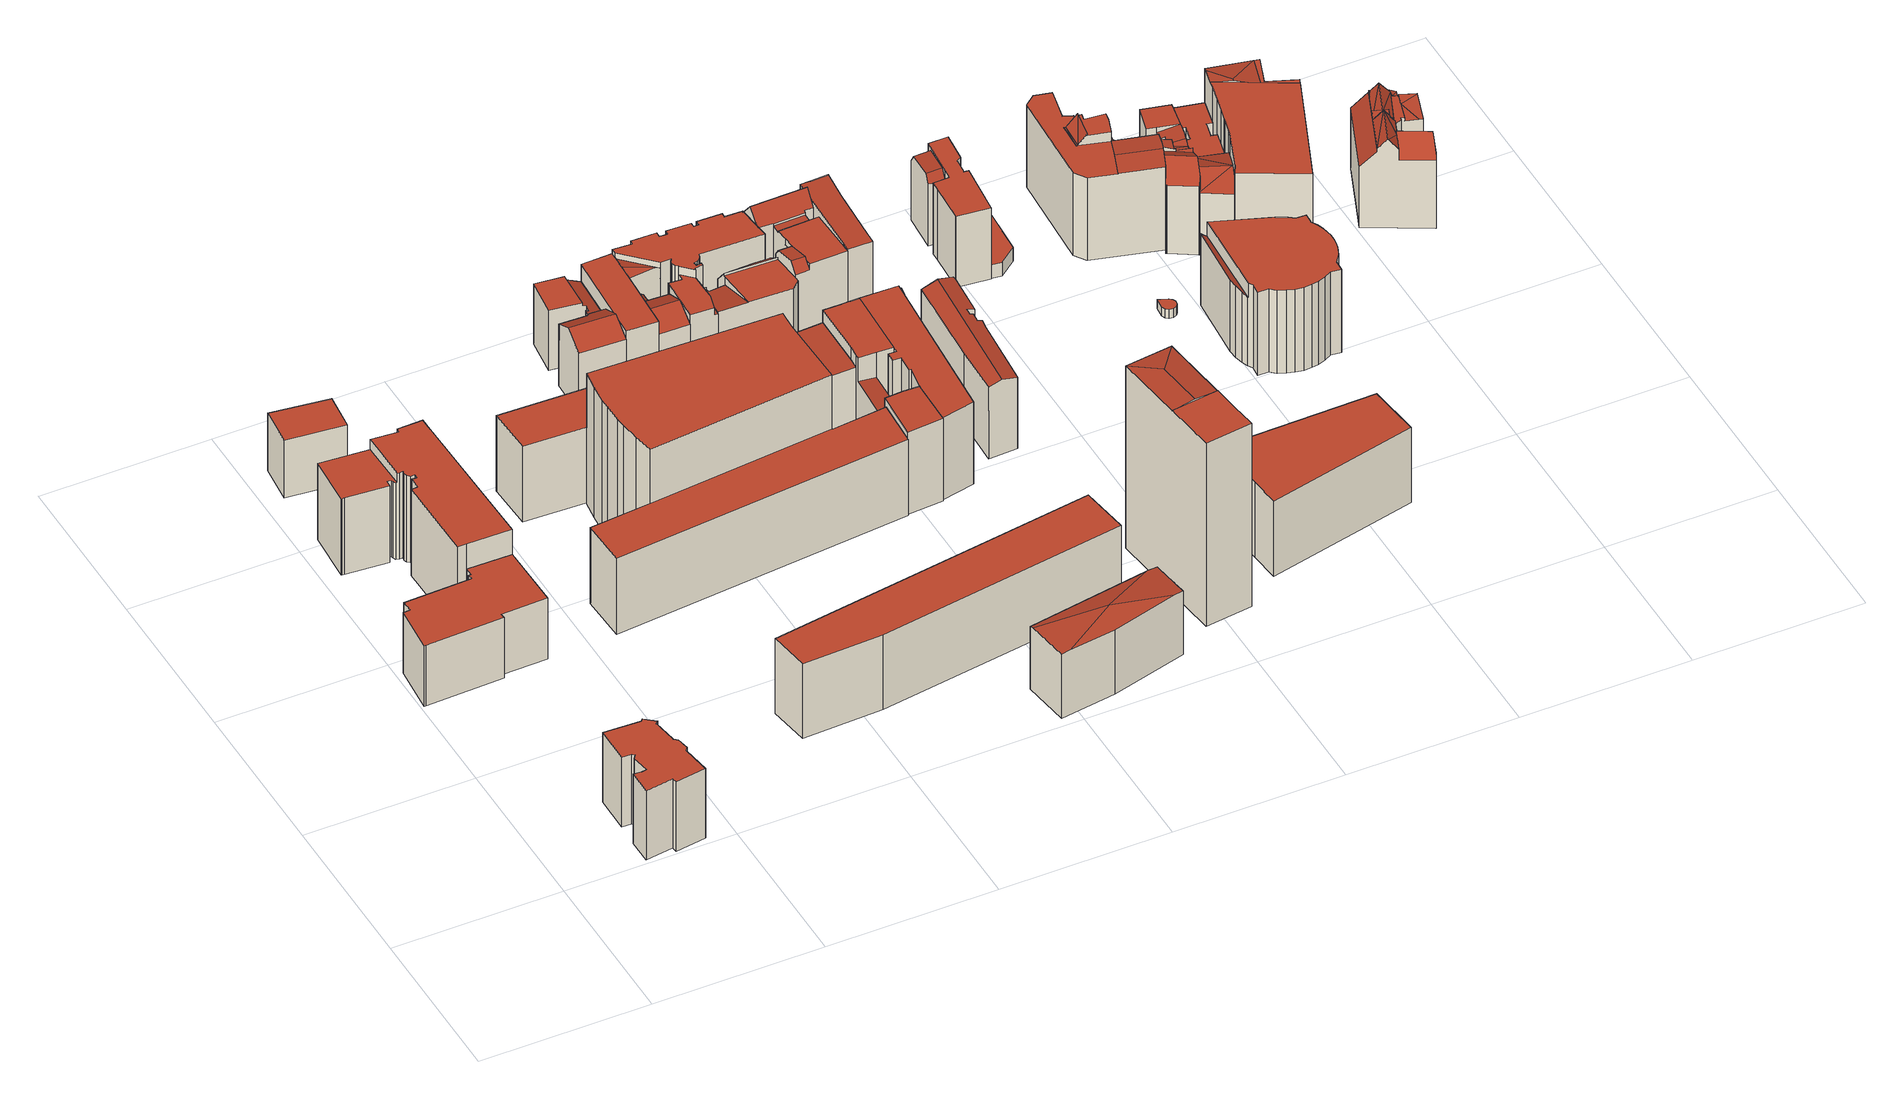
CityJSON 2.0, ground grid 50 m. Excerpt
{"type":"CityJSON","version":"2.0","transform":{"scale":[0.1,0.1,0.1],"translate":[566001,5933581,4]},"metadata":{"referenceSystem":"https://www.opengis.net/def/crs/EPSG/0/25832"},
"CityObjects":{
"building1":{"type":"Building","attributes":{"Gemeindeschluessel":"02000000","Geometrietyp2DReferenz":"3000","function":"31001_1120","roofType":"1000","measuredHeight":23.54,"storeysAboveGround":5},"geometry":[{"type":"MultiSurface","lod":"2","boundaries":[[[0,1,2,3]],[[4,5,6,7]],[[7,6,8,9]],[[9,8,10,11]],[[11,10,12,13]],[[13,12,14,15]],[[15,14,16,17]],[[18,19,20,21]],[[21,20,22,23]],[[24,25,26,27]],[[28,29,30,31]],[[31,30,32,33]],[[33,32,34,35]],[[35,34,36,37]],[[36,34,32,30,29,16,14,12,10,8,6,5,38,22,20,19,26,25,2,1]],[[0,3,24,27,18,21,23,39,4,7,9,11,13,15,17,28,31,33,35,37]],[[39,23,22,38]],[[18,27,26,19]],[[28,17,16,29]],[[4,39,38,5]],[[0,37,36,1]],[[24,3,2,25]]],"semantics":{"surfaces":[{"type":"WallSurface"},{"type":"RoofSurface"},{"type":"GroundSurface"}],"values":[0,0,0,0,0,0,0,0,0,0,0,0,0,0,1,2,0,0,0,0,0,0]}}]},
"building2":{"type":"Building","attributes":{"Gemeindeschluessel":"02000000","Geometrietyp2DReferenz":"3000","function":"31001_2460","roofType":"1000","measuredHeight":20.44,"storeysAboveGround":8},"geometry":[{"type":"MultiSurface","lod":"2","boundaries":[[[40,41,42,43]],[[43,42,44,45]],[[45,44,46,47]],[[47,46,48,49]],[[49,48,50,51]],[[52,53,54,55]],[[55,54,56,57]],[[58,59,60,61]],[[62,63,64,65]],[[56,54,53,64,63,50,48,46,44,42,41,60,59]],[[58,61,40,43,45,47,49,51,62,65,52,55,57]],[[52,65,64,53]],[[58,57,56,59]],[[62,51,50,63]],[[40,61,60,41]]],"semantics":{"surfaces":[{"type":"WallSurface"},{"type":"RoofSurface"},{"type":"GroundSurface"}],"values":[0,0,0,0,0,0,0,0,0,1,2,0,0,0,0]}}]},
"building3":{"type":"Building","attributes":{"Gemeindeschluessel":"02000000","Geometrietyp2DReferenz":"3000","function":"31001_2010","roofType":"1000","measuredHeight":29.19,"storeysAboveGround":8},"geometry":[{"type":"MultiSurface","lod":"2","boundaries":[[[66,67,68,69,70,71,72,73,74,75,76,77]],[[78,75,74,79]],[[79,74,73,80]],[[81,70,69,82]],[[82,69,68,83]],[[83,68,67,84]],[[84,67,66,85]],[[86,77,76,87]],[[87,76,75,78]],[[88,89,90,91]],[[91,90,92,93]],[[93,92,94,95]],[[96,97,98,99]],[[99,98,100,101]],[[71,102,103,72]],[[104,105,106,107]],[[107,106,108,109]],[[109,108,110,111]],[[111,110,112,113]],[[114,115,116,117]],[[117,116,118,119]],[[119,118,105,104]],[[120,121,122,123]],[[123,122,124,125]],[[120,123,125,96,99,101,81,82,83,84,85,86,87,78,79,80,88,91,93,95,114,117,119,104,107,109,111,113]],[[124,122,121,112,110,108,106,105,118,116,115,94,92,90,89,103,102,100,98,97]],[[88,80,73,72,103,89]],[[94,115,114,95]],[[112,121,120,113]],[[124,97,96,125]],[[86,85,66,77]],[[81,101,100,102,71,70]]],"semantics":{"surfaces":[{"type":"RoofSurface"},{"type":"WallSurface"},{"type":"GroundSurface"}],"values":[0,1,1,1,1,1,1,1,1,1,1,1,1,1,1,1,1,1,1,1,1,1,1,1,2,0,1,1,1,1,1,1]}}]},
"building4":{"type":"Building","attributes":{"Gemeindeschluessel":"02000000","Geometrietyp2DReferenz":"3000","function":"31001_2010","roofType":"1000","measuredHeight":19.52,"storeysAboveGround":6},"geometry":[{"type":"MultiSurface","lod":"2","boundaries":[[[126,127,128,129]],[[129,128,130,131]],[[127,126,132,133]],[[133,132,131,130]],[[131,132,126,129]],[[133,130,128,127]]],"semantics":{"surfaces":[{"type":"WallSurface"},{"type":"GroundSurface"},{"type":"RoofSurface"}],"values":[0,0,0,0,1,2]}}]},
"building5":{"type":"Building","attributes":{"Gemeindeschluessel":"02000000","Geometrietyp2DReferenz":"3000","function":"31001_2010","roofType":"1000","measuredHeight":44.05,"storeysAboveGround":12},"geometry":[{"type":"MultiSurface","lod":"2","boundaries":[[[134,135,136,137,138,139,140,141,142,143,144]],[[145,146,147,148]],[[148,147,149,150]],[[151,144,143,152]],[[152,143,142,153]],[[154,141,140,155]],[[156,138,137,157]],[[158,136,135,159]],[[159,135,134,160]],[[160,134,144,151]],[[161,162,163,164]],[[164,163,165,166]],[[167,165,163,162,168,156,157,169]],[[170,171,172,158,159,160,151,152,153,173,145,148,150,174,175,176,161,164,166]],[[177,174,150,149]],[[170,166,165,167]],[[178,154,155,177,149,147,146]],[[178,146,145,173]],[[172,171,169,157]],[[161,176,168,162]],[[158,172,157,137,136]],[[176,175,139,138,156,168]],[[173,153,142,141,154,178]],[[175,174,177,155,140,139]],[[171,170,167,169]]],"semantics":{"surfaces":[{"type":"RoofSurface"},{"type":"WallSurface"},{"type":"GroundSurface"}],"values":[0,1,1,1,1,1,1,1,1,1,1,1,0,2,1,1,0,1,1,1,1,1,1,1,1]}}]},
"building6":{"type":"Building","attributes":{"Gemeindeschluessel":"02000000","Geometrietyp2DReferenz":"3000","function":"31001_2070","roofType":"1000","measuredHeight":25.38,"storeysAboveGround":8},"geometry":[{"type":"MultiSurface","lod":"2","boundaries":[[[179,180,181,182]],[[182,181,183,184]],[[184,183,185,186]],[[180,179,187,188]],[[188,187,186,185]],[[186,187,179,182,184]],[[188,185,183,181,180]]],"semantics":{"surfaces":[{"type":"WallSurface"},{"type":"GroundSurface"},{"type":"RoofSurface"}],"values":[0,0,0,0,0,1,2]}}]},
"building7":{"type":"Building","attributes":{"Gemeindeschluessel":"02000000","Geometrietyp2DReferenz":"3000","function":"31001_1120","roofType":"3100","measuredHeight":23.78,"storeysAboveGround":4},"geometry":[{"type":"MultiSurface","lod":"2","boundaries":[[[189,190,191,192]],[[193,194,195,196]],[[196,195,197,198]],[[199,192,191,200]],[[201,190,189,202]],[[203,204,205,206]],[[207,208,209,210]],[[210,209,211,212]],[[213,214,193,196,198,207,210,212,199,200,215]],[[208,207,198,197,216,203,206,205]],[[217,218,219,220,213,215,221]],[[199,212,211,202,189,192]],[[215,200,191,190,201,221]],[[218,217,204,203,216]],[[222,214,213,220]],[[193,214,222,223,194]],[[217,221,201,202,211,209,208,205,204]],[[219,218,216,197,195,194,223]],[[219,223,222,220]]],"semantics":{"surfaces":[{"type":"RoofSurface"},{"type":"WallSurface"},{"type":"GroundSurface"}],"values":[0,1,1,1,1,1,1,1,2,1,1,1,1,1,1,1,0,0,0]}}]},
"building8":{"type":"Building","attributes":{"Gemeindeschluessel":"02000000","Geometrietyp2DReferenz":"3000","function":"31001_2010","roofType":"1000","measuredHeight":23.33,"storeysAboveGround":5},"geometry":[{"type":"MultiSurface","lod":"2","boundaries":[[[224,225,226,227]],[[226,225,228,229,230]],[[224,227,231,232,233]],[[231,227,226,230]],[[224,233,228,225]],[[233,232,229,228]],[[232,231,230,229]]],"semantics":{"surfaces":[{"type":"WallSurface"},{"type":"RoofSurface"},{"type":"GroundSurface"}],"values":[0,1,2,0,0,0,0]}}]},
"building9":{"type":"Building","attributes":{"Gemeindeschluessel":"02000000","Geometrietyp2DReferenz":"3000","function":"31001_1010","roofType":"3500","measuredHeight":23.56,"storeysAboveGround":8},"geometry":[{"type":"MultiSurface","lod":"2","boundaries":[[[234,235,236,237]],[[238,239,236,235]],[[239,240,241,242,243,244,245,246,247,236]],[[248,246,245,249]],[[249,245,244,250]],[[250,244,243,251]],[[251,243,242,252]],[[252,242,241,253]],[[253,241,240,254]],[[255,256,257,248,249,250,251,252,253,254]],[[247,246,248,257,258]],[[258,257,256,234,237]],[[255,254,240,239,238]],[[256,255,238,235,234]],[[258,237,236,247]]],"semantics":{"surfaces":[{"type":"RoofSurface"},{"type":"WallSurface"},{"type":"GroundSurface"}],"values":[0,0,0,1,1,1,1,1,1,2,1,1,1,1,0]}}]},
"building10":{"type":"Building","attributes":{"Gemeindeschluessel":"02000000","Geometrietyp2DReferenz":"3000","function":"31001_1120","roofType":"3100","measuredHeight":22.22,"storeysAboveGround":5},"geometry":[{"type":"MultiSurface","lod":"2","boundaries":[[[259,260,261,262]],[[262,263,259]],[[264,261,260,265]],[[266,267,264,265,268,269]],[[264,267,270,271,262,261]],[[266,269,272,273,274]],[[272,269,268,263]],[[268,265,260,259,263]],[[270,267,266,274]],[[273,272,263,262,271]],[[273,271,270,274]]],"semantics":{"surfaces":[{"type":"RoofSurface"},{"type":"WallSurface"},{"type":"GroundSurface"}],"values":[0,1,1,2,1,1,1,1,1,0,0]}}]},
"building11":{"type":"Building","attributes":{"Gemeindeschluessel":"02000000","Geometrietyp2DReferenz":"3000","function":"31001_2010","roofType":"3200","measuredHeight":19.07,"storeysAboveGround":4},"geometry":[{"type":"MultiSurface","lod":"2","boundaries":[[[275,276,277,278]],[[276,279,280,277]],[[281,279,276,275]],[[174,277,280,282]],[[283,175,174,282]],[[283,282,280,279,281]],[[175,283,281,275,278]],[[174,175,278,277]]],"semantics":{"surfaces":[{"type":"RoofSurface"},{"type":"WallSurface"},{"type":"GroundSurface"}],"values":[0,0,0,1,2,1,1,1]}}]},
"building12":{"type":"Building","attributes":{"Gemeindeschluessel":"02000000","Geometrietyp2DReferenz":"3000","function":"31001_2010","roofType":"1000","measuredHeight":23.68,"storeysAboveGround":6},"geometry":[{"type":"MultiSurface","lod":"2","boundaries":[[[282,284,285,286]],[[286,285,287,288]],[[288,287,289,290]],[[290,289,291,283]],[[284,282,283,291]],[[283,282,286,288,290]],[[284,291,289,287,285]]],"semantics":{"surfaces":[{"type":"WallSurface"},{"type":"GroundSurface"},{"type":"RoofSurface"}],"values":[0,0,0,0,0,1,2]}}]},
"building13":{"type":"Building","attributes":{"Gemeindeschluessel":"02000000","Geometrietyp2DReferenz":"3000","function":"31001_1120","roofType":"1000","measuredHeight":25.64,"storeysAboveGround":5},"geometry":[{"type":"MultiSurface","lod":"2","boundaries":[[[292,293,294]],[[292,295,296,297,293]],[[296,298,297]],[[299,300,301]],[[300,296,295,301]],[[302,303,304,305]],[[305,304,306,307]],[[308,309,310,311]],[[311,310,312,313]],[[313,312,314,315]],[[316,317,318,319]],[[319,318,320,321]],[[321,320,322,323]],[[324,325,326,327]],[[328,329,330,331]],[[332,333,334,335]],[[336,337,338,339]],[[340,341,342,343]],[[343,342,344,345]],[[345,344,346,347]],[[347,346,348,349]],[[349,348,350,351]],[[351,350,352,353]],[[353,352,354,355]],[[355,354,356,357]],[[358,359,360,361]],[[362,363,364,365]],[[365,364,366,367]],[[367,366,368,369]],[[369,368,370,371]],[[372,301,295,292,294,373]],[[373,294,293,297,298,374,303,302]],[[375,326,325,330,329,376,334,333,377,370,368,366,364,363,338,337,378,356,354,352,350,348,346,344,342,341,322,320,318,317,306,304,303,374]],[[379,336,339,362,365,367,369,371,380,381,358,361,308,311,313,315,382,328,331,324,327,372,373,302,305,307,316,319,321,323,340,343,345,347,349,351,353,355,357]],[[383,384,309,308,361,360]],[[340,323,322,341]],[[358,381,385,386,387,359]],[[379,357,356,378]],[[362,339,338,363]],[[336,379,378,337]],[[380,371,370,377]],[[328,382,376,329]],[[372,327,326,375,299,301]],[[324,331,330,325]],[[387,386,384,383]],[[381,380,377,333,332,385]],[[382,315,314,335,334,376]],[[375,374,298,296,300,299]],[[316,307,306,317]],[[387,383,360,359]],[[384,386,385,332,335,314,312,310,309]]],"semantics":{"surfaces":[{"type":"RoofSurface"},{"type":"WallSurface"},{"type":"GroundSurface"}],"values":[0,0,0,0,1,1,1,1,1,1,1,1,1,1,1,1,1,1,1,1,1,1,1,1,1,1,1,1,1,1,1,1,0,2,1,1,1,1,1,1,1,1,1,1,1,1,1,1,1,0,0]}}]},
"building14":{"type":"Building","attributes":{"Gemeindeschluessel":"02000000","Geometrietyp2DReferenz":"3000","function":"31001_2010","roofType":"1000","measuredHeight":27.89,"storeysAboveGround":8},"geometry":[{"type":"MultiSurface","lod":"2","boundaries":[[[388,389,390,391,392]],[[392,393,394,388]],[[395,396,397,398]],[[398,397,399,400]],[[400,399,401,402]],[[389,403,404,390]],[[405,406,407,408]],[[408,407,409,410]],[[410,409,411,412]],[[413,414,415,416]],[[417,418,403,419]],[[417,419,420,405,408,410,412,421,422,395,398,400,402,413,416]],[[415,414,401,399,397,396,404,403,418]],[[393,392,391,422,421,423]],[[420,419,403,389,388,394]],[[415,418,417,416]],[[401,414,413,402]],[[395,422,391,390,404,396]],[[423,421,412,411]],[[406,405,420,394]],[[406,394,393,423,411,409,407]]],"semantics":{"surfaces":[{"type":"RoofSurface"},{"type":"WallSurface"},{"type":"GroundSurface"}],"values":[0,1,1,1,1,1,1,1,1,1,1,2,0,1,1,1,1,1,1,1,0]}}]},
"building15":{"type":"Building","attributes":{"Gemeindeschluessel":"02000000","Geometrietyp2DReferenz":"3000","function":"31001_2010","roofType":"1000","measuredHeight":22.09,"storeysAboveGround":5},"geometry":[{"type":"MultiSurface","lod":"2","boundaries":[[[424,425,426,427,428]],[[425,429,426]],[[430,431,432,433,434]],[[435,436,437,438,439,440,441]],[[442,443,444,445]],[[446,424,428,447]],[[448,449,450,451]],[[452,431,430,453]],[[440,434,433,441]],[[454,439,438,455]],[[455,438,437,456]],[[457,436,435,458]],[[459,442,445,460,461,462,463,464,448,451,452,453,454,455,456]],[[465,457,458,466,446,447,444,443]],[[462,461,429,425,424,446,466]],[[457,465,459,456,437,436]],[[454,453,430,434,440,439]],[[464,463,458,435,441,433,467]],[[452,451,450,432,431]],[[449,448,464,467]],[[461,460,427,426,429]],[[465,443,442,459]],[[466,458,463,462]],[[460,445,444,447,428,427]],[[449,467,433,432,450]]],"semantics":{"surfaces":[{"type":"RoofSurface"},{"type":"WallSurface"},{"type":"GroundSurface"}],"values":[0,0,0,0,1,1,1,1,1,1,1,1,2,0,1,1,1,1,1,1,1,1,1,1,0]}}]},
"building16":{"type":"Building","attributes":{"Gemeindeschluessel":"02000000","Geometrietyp2DReferenz":"3000","function":"31001_2010","roofType":"1000","measuredHeight":27.78,"storeysAboveGround":8},"geometry":[{"type":"MultiSurface","lod":"2","boundaries":[[[468,469,470,471]],[[471,470,472,473]],[[474,475,418,417]],[[476,477,478,479]],[[480,481,482,483]],[[472,470,469,407,409,478,477,415,418,475,482,481]],[[410,408,468,471,473,480,483,474,417,416,476,479]],[[410,479,478,409]],[[476,416,415,477]],[[416,417,418,415]],[[474,483,482,475]],[[480,473,472,481]],[[468,408,407,469]],[[408,410,409,407]]],"semantics":{"surfaces":[{"type":"WallSurface"},{"type":"RoofSurface"},{"type":"GroundSurface"}],"values":[0,0,0,0,0,1,2,0,0,0,0,0,0,0]}}]},
"building17":{"type":"Building","attributes":{"Gemeindeschluessel":"02000000","Geometrietyp2DReferenz":"3000","function":"31001_2010","roofType":"3100","measuredHeight":62.44,"storeysAboveGround":16},"geometry":[{"type":"MultiSurface","lod":"2","boundaries":[[[484,485,486]],[[487,488,489,490,491,492,493,494]],[[495,496,497,498,499,500]],[[501,486,485,502]],[[503,494,493]],[[492,491,504]],[[505,490,489,506]],[[506,489,488,507]],[[500,508,509,495]],[[510,499,498,511]],[[511,498,497,512]],[[512,497,496,513]],[[514,487,494,503,486,501]],[[515,505,506,507,514,501,502,516,510,511,512,513]],[[505,515,509,504,491,490]],[[515,513,496,495,509]],[[510,516,517,508,500,499]],[[517,516,502,485]],[[514,507,488,487]],[[493,492,518]],[[518,492,504,509,508,517,485,484]],[[518,484,486,503,493]]],"semantics":{"surfaces":[{"type":"RoofSurface"},{"type":"WallSurface"},{"type":"GroundSurface"}],"values":[0,0,0,1,1,1,1,1,1,1,1,1,1,2,1,1,1,1,1,1,0,0]}}]},
"building18":{"type":"Building","attributes":{"Gemeindeschluessel":"02000000","Geometrietyp2DReferenz":"3000","function":"31001_3010","roofType":"3100","measuredHeight":29.22,"storeysAboveGround":5},"geometry":[{"type":"MultiSurface","lod":"2","boundaries":[[[519,520,521,522,523,524]],[[525,526,527,520,519]],[[528,529,530,526,525]],[[531,532,533,534]],[[522,521,535]],[[536,524,523,537]],[[533,538,539,534]],[[531,540,541,532]],[[529,542,530]],[[543,544,545,546]],[[520,527,530,542,545,544,547,548,541,540,549]],[[537,523,522,535,549,540,531,534,539,550,551]],[[552,536,537,551,553,554,555,556,557,558,559,543,546]],[[560,561,562,563]],[[550,539,538,564,565,560,563,566]],[[562,561,555,554]],[[536,552,528,525,519,524]],[[552,546,545,542,529,528]],[[558,557,564,538,533,532,541,548]],[[543,559,547,544]],[[556,555,561,560,565]],[[520,549,535,521]],[[559,558,548,547]],[[565,564,557,556]],[[530,527,526]],[[550,566,553,551]],[[554,553,566,563,562]]],"semantics":{"surfaces":[{"type":"RoofSurface"},{"type":"WallSurface"},{"type":"GroundSurface"}],"values":[0,0,0,0,0,1,1,1,1,1,0,1,2,0,0,1,1,1,1,1,1,1,1,1,1,1,1]}}]},
"building19":{"type":"Building","attributes":{"Gemeindeschluessel":"02000000","Geometrietyp2DReferenz":"3000","function":"31001_2010","roofType":"3100","measuredHeight":25.2,"storeysAboveGround":6},"geometry":[{"type":"MultiSurface","lod":"2","boundaries":[[[567,568,569,570,571,572,573,574,575,576,577,578,579]],[[580,581,582,583]],[[584,576,575,585]],[[585,575,574,586]],[[586,574,573,587]],[[587,573,572,588]],[[588,572,571,589]],[[589,571,570,590]],[[590,570,569,591]],[[591,569,568,592]],[[592,568,567,593]],[[594,580,583,595,584,585,586,587,588,589,590,591,592,593]],[[577,576,584,595,596]],[[594,593,567,579]],[[580,594,579,578,581]],[[596,595,583,582]],[[596,582,581,578,577]]],"semantics":{"surfaces":[{"type":"RoofSurface"},{"type":"WallSurface"},{"type":"GroundSurface"}],"values":[0,1,1,1,1,1,1,1,1,1,1,2,1,1,1,1,0]}}]},
"building20":{"type":"Building","attributes":{"Gemeindeschluessel":"02000000","Geometrietyp2DReferenz":"3000","function":"31001_2010","roofType":"1000","measuredHeight":26.76,"storeysAboveGround":7},"geometry":[{"type":"MultiSurface","lod":"2","boundaries":[[[597,598,599,600]],[[600,599,601,602]],[[602,601,603,604]],[[605,606,607,608]],[[608,607,609,610]],[[611,603,601,599,598,609,607,606]],[[612,605,608,610,597,600,602,604]],[[605,612,611,606]],[[612,604,603,611]],[[597,610,609,598]]],"semantics":{"surfaces":[{"type":"WallSurface"},{"type":"RoofSurface"},{"type":"GroundSurface"}],"values":[0,0,0,0,0,1,2,0,0,0]}}]},
"building21":{"type":"Building","attributes":{"Gemeindeschluessel":"02000000","Geometrietyp2DReferenz":"3000","function":"31001_2080","roofType":"2100","measuredHeight":2.89,"storeysAboveGround":1},"geometry":[{"type":"MultiSurface","lod":"2","boundaries":[[[613,614,615,616]],[[616,615,617,618]],[[618,617,619,620]],[[614,613,620,619]],[[620,613,616,618]],[[614,619,617,615]]],"semantics":{"surfaces":[{"type":"WallSurface"},{"type":"GroundSurface"},{"type":"RoofSurface"}],"values":[0,0,0,0,1,2]}}]},
"building22":{"type":"Building","attributes":{"Gemeindeschluessel":"02000000","Geometrietyp2DReferenz":"3000","function":"31001_2070","roofType":"1000","measuredHeight":25.41,"storeysAboveGround":8},"geometry":[{"type":"MultiSurface","lod":"2","boundaries":[[[621,622,623,624]],[[624,623,625,626]],[[627,628,629,630]],[[630,629,622,621]],[[631,632,628,627]],[[626,625,632,631]],[[626,631,627,630,621,624]],[[632,625,623,622,629,628]]],"semantics":{"surfaces":[{"type":"WallSurface"},{"type":"GroundSurface"},{"type":"RoofSurface"}],"values":[0,0,0,0,0,0,1,2]}}]},
"building23":{"type":"Building","attributes":{"Gemeindeschluessel":"02000000","Geometrietyp2DReferenz":"3000","function":"31001_2010","roofType":"1000","measuredHeight":24.08,"storeysAboveGround":6},"geometry":[{"type":"MultiSurface","lod":"2","boundaries":[[[633,634,635,636,637]],[[635,638,639,636]],[[638,640,641,639]],[[642,643,644,645]],[[645,644,646,647]],[[647,646,648,649]],[[650,633,637,651]],[[652,653,654,655]],[[656,657,658,659]],[[660,661,662,663]],[[663,662,664,665]],[[656,659,652,655,642,645,647,649,666,650,651,667,660,663,665]],[[668,634,633,650,666,669]],[[654,653,658,657,664,662,661,670,668,669,648,646,644,643]],[[667,651,637,636,639,641]],[[668,670,640,638,635,634]],[[664,657,656,665]],[[658,653,652,659]],[[660,667,641,640,670,661]],[[654,643,642,655]],[[648,669,666,649]]],"semantics":{"surfaces":[{"type":"RoofSurface"},{"type":"WallSurface"},{"type":"GroundSurface"}],"values":[0,0,0,1,1,1,1,1,1,1,1,2,1,0,1,1,1,1,1,1,1]}}]},
"building24":{"type":"Building","attributes":{"Gemeindeschluessel":"02000000","Geometrietyp2DReferenz":"3000","function":"31001_2080","roofType":"1000","measuredHeight":4.77,"storeysAboveGround":1},"geometry":[{"type":"MultiSurface","lod":"2","boundaries":[[[671,672,673,674]],[[675,676,677,678]],[[678,677,679,680]],[[680,679,681,682]],[[682,681,683,684]],[[685,686,672,671]],[[687,688,689,690]],[[690,689,691,692]],[[676,675,674,673]],[[692,691,686,685]],[[684,683,688,687]],[[684,687,690,692,685,671,674,675,678,680,682]],[[688,683,681,679,677,676,673,672,686,691,689]]],"semantics":{"surfaces":[{"type":"WallSurface"},{"type":"GroundSurface"},{"type":"RoofSurface"}],"values":[0,0,0,0,0,0,0,0,0,0,0,1,2]}}]},
"building25":{"type":"Building","attributes":{"Gemeindeschluessel":"02000000","Geometrietyp2DReferenz":"3000","function":"31001_2460","roofType":"1000","measuredHeight":3,"storeysAboveGround":1},"geometry":[{"type":"MultiSurface","lod":"2","boundaries":[[[693,694,695,696,697,698,699,700,701,702]],[[703,704,705,706,707,708,709,710,711,712]],[[712,711,694,693]],[[711,710,695,694]],[[710,709,696,695]],[[709,708,697,696]],[[708,707,698,697]],[[707,706,699,698]],[[706,705,700,699]],[[705,704,701,700]],[[704,703,702,701]],[[703,712,693,702]]],"semantics":{"surfaces":[{"type":"GroundSurface"},{"type":"RoofSurface"},{"type":"WallSurface"}],"values":[0,1,2,2,2,2,2,2,2,2,2,2]}}]},
"building26":{"type":"Building","attributes":{"Gemeindeschluessel":"02000000","Geometrietyp2DReferenz":"3000","function":"31001_2010","roofType":"1000","measuredHeight":31.52,"storeysAboveGround":8},"geometry":[{"type":"MultiSurface","lod":"2","boundaries":[[[713,714,715]],[[716,713,715]],[[717,718,713,716]],[[719,717,716]],[[720,721,722,723,724,725,726,727]],[[728,729,730,731,732]],[[733,734,735]],[[736,737,738,739]],[[714,740,741,715]],[[715,741,716]],[[713,718,742]],[[726,717,719,727]],[[743,744,745,746]],[[713,740,714]],[[747,725,724,748]],[[748,724,723,749]],[[749,723,722,750]],[[751,735,734,721,720]],[[752,729,728,753]],[[735,751,754,755,733]],[[756,757,758,759]],[[760,761,762,763]],[[764,751,716,741,740,713,742,745,744,762,761,765,738,737]],[[739,738,765,766]],[[753,728,732,764,737,736]],[[756,759,752,753,736,739,766,760,763,743,746,767,747,748,749,750,768,769]],[[747,767,717,726,725]],[[768,750,722,721,734,733,755,770]],[[757,756,769,771]],[[771,769,768,770]],[[752,759,758,730,729]],[[751,764,732,731,754]],[[743,763,762,744]],[[716,751,720,727,719]],[[767,746,745,742,718,717]],[[760,766,765,761]],[[771,770,755,754,731,730,758,757]]],"semantics":{"surfaces":[{"type":"RoofSurface"},{"type":"WallSurface"},{"type":"GroundSurface"}],"values":[0,0,0,0,0,0,0,1,1,1,1,1,1,1,1,1,1,1,1,1,1,1,0,1,1,2,1,1,1,1,1,1,1,1,1,1,0]}}]},
"building27":{"type":"Building","attributes":{"Gemeindeschluessel":"02000000","Geometrietyp2DReferenz":"3000","function":"31001_2010","roofType":"1000","measuredHeight":28.09,"storeysAboveGround":7},"geometry":[{"type":"MultiSurface","lod":"2","boundaries":[[[772,773,774,775,776,777,778]],[[779,778,777,780]],[[781,774,773,782]],[[782,773,772,783]],[[783,772,778,779]],[[775,784,785,776]],[[786,787,788,789]],[[789,788,790,791]],[[791,790,792,793]],[[793,792,794,795]],[[795,794,796,797]],[[797,796,798,799]],[[799,798,800,801]],[[801,800,802,803]],[[804,805,806,807]],[[807,806,808,809]],[[809,808,810,811]],[[811,810,812,813]],[[813,812,814,815]],[[815,814,816,817]],[[818,819,820,821]],[[821,820,822,823]],[[823,822,824,825]],[[825,824,826,827]],[[828,829,830,831]],[[831,830,832,833]],[[804,807,809,811,813,815,817,818,821,823,825,827,834,835,836,781,782,783,779,780,786,789,791,793,795,797,799,801,803,828,831,833]],[[837,838,826,824,822,820,819,816,814,812,810,808,806,805,832,830,829,802,800,798,796,794,792,790,788,787,785,784,839]],[[837,839,836,835]],[[838,837,835,834]],[[826,838,834,827]],[[816,819,818,817]],[[832,805,804,833]],[[802,829,828,803]],[[781,836,839,784,775,774]],[[786,780,777,776,785,787]]],"semantics":{"surfaces":[{"type":"RoofSurface"},{"type":"WallSurface"},{"type":"GroundSurface"}],"values":[0,1,1,1,1,1,1,1,1,1,1,1,1,1,1,1,1,1,1,1,1,1,1,1,1,1,2,0,1,1,1,1,1,1,1,1]}}]},
"building28":{"type":"Building","attributes":{"Gemeindeschluessel":"02000000","Geometrietyp2DReferenz":"3000","function":"31001_2010","roofType":"3100","measuredHeight":27.58,"storeysAboveGround":7},"geometry":[{"type":"MultiSurface","lod":"2","boundaries":[[[840,841,842,843,844,845,846]],[[847,848,849,850,851,852]],[[853,854,855,856]],[[857,858,859,860]],[[860,859,861,862]],[[863,846,845,864]],[[864,845,844,865]],[[865,844,843,866]],[[851,842,841,852]],[[852,841,840,867]],[[868,869,870,871]],[[872,873,869,868]],[[874,875,873,872]],[[876,850,849,877]],[[877,849,848,878]],[[857,860,862,874,872,868,871,879,853,856,863,864,865,866,876,877,878]],[[861,859,858,880,881,882,870,869,873,875]],[[861,875,874,862]],[[863,856,855,867,840,846]],[[857,878,848,847,880,858]],[[876,866,843,842,851,850]],[[853,879,882,881,854]],[[870,882,879,871]],[[881,880,847,852,867,855,854]]],"semantics":{"surfaces":[{"type":"RoofSurface"},{"type":"WallSurface"},{"type":"GroundSurface"}],"values":[0,0,1,1,1,1,1,1,1,1,1,1,1,1,1,2,0,1,1,1,1,1,1,0]}}]},
"building29":{"type":"Building","attributes":{"Gemeindeschluessel":"02000000","Geometrietyp2DReferenz":"3000","function":"31001_2010","roofType":"3100","measuredHeight":23.77,"storeysAboveGround":5},"geometry":[{"type":"MultiSurface","lod":"2","boundaries":[[[883,884,885,886,887]],[[885,888,889,890,886]],[[888,891,892,889]],[[891,893,894,895,892]],[[896,884,883,897]],[[897,883,887,860]],[[878,895,894,898]],[[898,894,893,899]],[[896,897,860,857,878,898,899]],[[896,899,893,891,888,885,884]],[[878,857,890,889,892,895]],[[857,860,887,886,890]]],"semantics":{"surfaces":[{"type":"RoofSurface"},{"type":"WallSurface"},{"type":"GroundSurface"}],"values":[0,0,0,0,1,1,1,1,2,1,1,1]}}]},
"building30":{"type":"Building","attributes":{"Gemeindeschluessel":"02000000","Geometrietyp2DReferenz":"3000","function":"31001_1120","roofType":"1000","measuredHeight":16.52,"storeysAboveGround":4},"geometry":[{"type":"MultiSurface","lod":"2","boundaries":[[[900,901,902,903,904]],[[905,902,901,906,907,908,909,910,911]],[[912,913,914,915]],[[916,917,918,919]],[[919,918,920,921]],[[921,920,922,923]],[[924,925,926,927]],[[928,908,907,929]],[[929,907,906,930]],[[931,905,911,932]],[[909,933,934,910]],[[928,929,930,916,919,921,923,935,912,915,936,931,932,937,924,927,938]],[[916,930,906,901,900,939,940,917]],[[941,913,912,935,942,943]],[[904,903,936,915,914]],[[928,938,944,933,909,908]],[[937,932,911,910,934]],[[931,936,903,902,905]],[[925,924,937,934]],[[944,938,927,926]],[[942,935,923,922]],[[944,926,925,934,933]],[[939,900,904,914,913,941]],[[940,939,941,943]],[[940,943,942,922,920,918,917]]],"semantics":{"surfaces":[{"type":"RoofSurface"},{"type":"WallSurface"},{"type":"GroundSurface"}],"values":[0,0,1,1,1,1,1,1,1,1,1,2,1,1,1,1,1,1,1,1,1,0,0,0,0]}}]},
"building31":{"type":"Building","attributes":{"Gemeindeschluessel":"02000000","Geometrietyp2DReferenz":"3000","function":"31001_1120","roofType":"1000","measuredHeight":15.2,"storeysAboveGround":4},"geometry":[{"type":"MultiSurface","lod":"2","boundaries":[[[945,917,946,947]],[[947,946,948,949]],[[949,948,950,951]],[[951,950,952,953]],[[953,952,954,955]],[[955,954,956,957]],[[957,956,958,959]],[[959,958,960,961]],[[961,960,962,963]],[[963,962,964,965]],[[965,964,966,967]],[[967,966,968,969]],[[970,971,918,972]],[[969,968,971,970]],[[917,945,972,918]],[[972,945,947,949,951,953,955,957,959,961,963,965,967,969,970]],[[917,918,971,968,966,964,962,960,958,956,954,952,950,948,946]]],"semantics":{"surfaces":[{"type":"WallSurface"},{"type":"GroundSurface"},{"type":"RoofSurface"}],"values":[0,0,0,0,0,0,0,0,0,0,0,0,0,0,0,1,2]}}]},
"building32":{"type":"Building","attributes":{"Gemeindeschluessel":"02000000","Geometrietyp2DReferenz":"3000","function":"31001_2010","roofType":"1000","measuredHeight":29,"storeysAboveGround":7},"geometry":[{"type":"MultiSurface","lod":"2","boundaries":[[[973,974,975,976,977]],[[975,978,979,976]],[[980,981,982,978,975,974]],[[983,984,985,986,982,981]],[[987,988,989,990]],[[990,989,991,992]],[[992,991,993,994]],[[994,993,995,996]],[[996,995,997,998]],[[998,997,999,1000]],[[1000,999,1001,1002]],[[1002,1001,1003,1004]],[[977,1005,973]],[[1006,986,985,1007]],[[1007,985,984,1008]],[[1009,987,990,992,994,996,998,1000,1002,1004,1010,1006,1007,1008]],[[1010,1004,1003,1005,977,976,979]],[[988,987,1009,1011]],[[1006,1010,979,978,982,986]],[[1009,1008,984,983,1012,1011]],[[980,974,973]],[[1012,983,981,980]],[[1012,980,973,1005,1003,1001,999,997,995,993,991,989,988,1011]]],"semantics":{"surfaces":[{"type":"RoofSurface"},{"type":"WallSurface"},{"type":"GroundSurface"}],"values":[0,0,0,0,1,1,1,1,1,1,1,1,1,1,1,2,1,1,1,1,1,1,0]}}]},
"building33":{"type":"Building","attributes":{"Gemeindeschluessel":"02000000","Geometrietyp2DReferenz":"3000","function":"31001_2080","roofType":"1000","measuredHeight":4.7,"storeysAboveGround":1},"geometry":[{"type":"MultiSurface","lod":"2","boundaries":[[[1013,1014,1015,1016]],[[1016,1015,1017,1018]],[[1019,1020,1014,1013]],[[1021,1022,1017,1015,1014,1020]],[[1019,1013,1016,1018,1023,1024]],[[1024,1023,1022,1021]],[[1019,1024,1021,1020]],[[1023,1018,1017,1022]]],"semantics":{"surfaces":[{"type":"WallSurface"},{"type":"RoofSurface"},{"type":"GroundSurface"}],"values":[0,0,0,1,2,0,0,0]}}]},
"building34":{"type":"Building","attributes":{"Gemeindeschluessel":"02000000","Geometrietyp2DReferenz":"3000","function":"31001_3070","roofType":"3100","measuredHeight":30.01,"storeysAboveGround":4},"geometry":[{"type":"MultiSurface","lod":"2","boundaries":[[[1025,1026,1027]],[[1028,1029,1026,1025]],[[1030,1031,1032,1033,1034]],[[1035,1036,1037,1038,1039]],[[1040,1035,1039]],[[1041,1035,1040]],[[1042,1043,1044,1041,1040]],[[1045,1046,1047,1048]],[[1049,1050,1051,1052,1053,1054,1055,1056,1057,1058,1059]],[[1060,1053,1061]],[[1057,1046,1045]],[[1062,1063,1046,1057]],[[1064,1062,1057]],[[1065,1066,1067,1053]],[[1060,1068,1065,1053]],[[1069,1070,1071,1072,1073,1074]],[[1038,1075,1076,1039]],[[1077,1078,1079]],[[1034,1033,1080]],[[1081,1082,1083]],[[1041,1044,1059,1058,1045]],[[1084,1085,1086,1087]],[[1057,1056,1064]],[[1053,1052,1061]],[[1088,1051,1050,1089]],[[1089,1050,1049,1090]],[[1057,1045,1058]],[[1053,1067,1054]],[[1091,1073,1072,1092]],[[1092,1072,1071,1093]],[[1093,1071,1070,1094]],[[1095,1096,1097,1098,1099,1081,1083,1100]],[[1094,1070,1069,1063,1062,1064,1056,1055,1101]],[[1087,1086,1079,1078,1028,1025,1027,1102,1103,1104]],[[1105,1088,1089,1090,1106,1107,1108,1109,1110,1111,1084,1087,1104,1112,1113,1091,1092,1093,1094,1101,1114]],[[1076,1075,1115,1103,1102]],[[1116,1117,1026,1029,1083,1082]],[[1103,1115,1112,1104]],[[1107,1106,1043,1042,1031,1030,1117,1116]],[[1091,1113,1037,1036,1048,1047,1074,1073]],[[1116,1082,1081,1099,1108,1107]],[[1084,1111,1096,1095,1085]],[[1088,1105,1068,1060,1061,1052,1051]],[[1110,1109,1098,1097]],[[1105,1114,1066,1065,1068]],[[1111,1110,1097,1096]],[[1114,1101,1055,1054,1067,1066]],[[1069,1074,1047,1046,1063]],[[1106,1090,1049,1059,1044,1043]],[[1109,1108,1099,1098]],[[1041,1045,1048,1036,1035]],[[1100,1083,1029,1077]],[[1032,1031,1042,1040,1039,1076]],[[1113,1112,1115,1075,1038,1037]],[[1030,1034,1026,1117]],[[1076,1102,1027,1080,1033,1032]],[[1079,1086,1085,1095,1100,1077]],[[1078,1077,1029,1028]],[[1026,1034,1080,1027]]],"semantics":{"surfaces":[{"type":"RoofSurface"},{"type":"WallSurface"},{"type":"GroundSurface"}],"values":[0,0,0,0,0,0,0,0,0,0,0,0,0,0,0,0,1,1,1,1,1,1,1,1,1,1,1,1,1,1,1,0,1,1,2,0,0,1,1,1,1,1,1,1,1,1,1,1,1,1,1,1,1,1,1,1,0,0,0]}}]}
},
"vertices":[
[242,9,6],[242,9,241],[243,83,241],[243,83,6],[247,265,6],[247,265,241],[356,260,241],[356,260,6],[362,267,241],[362,267,6],[393,241,241],[393,241,6],[386,234,241],[386,234,6],[397,159,241],[397,159,6],[407,151,241],[407,151,6],[273,137,6],[273,137,241],[281,148,241],[281,148,6],[274,153,241],[274,153,6],[265,81,6],[265,81,241],[282,84,241],[282,84,6],[413,113,6],[413,113,241],[406,105,241],[406,105,6],[418,18,241],[418,18,6],[327,5,241],[327,5,6],[325,20,241],[325,20,6],[245,154,241],[245,154,6],
[14,938,18],[14,938,223],[34,939,223],[34,939,18],[33,972,223],[33,972,18],[231,978,223],[231,978,18],[229,993,223],[229,993,18],[238,993,223],[238,993,18],[370,820,18],[370,820,223],[235,817,223],[235,817,18],[236,802,223],[236,802,18],[7,796,18],[7,796,223],[2,796,223],[2,796,18],[237,1018,18],[237,1018,223],[367,1016,223],[367,1016,18],
[182,1346,273],[184,1366,273],[196,1365,273],[197,1357,273],[201,1350,273],[205,1349,273],[202,1498,273],[69,1509,273],[58,1510,273],[48,1358,273],[50,1357,273],[56,1357,273],[48,1358,15],[58,1510,15],[69,1509,15],[201,1350,15],[197,1357,15],[196,1365,15],[184,1366,15],[182,1346,15],[56,1357,15],[50,1357,15],[282,1491,15],[282,1491,307],[283,1504,307],[283,1504,15],[357,1505,307],[357,1505,15],[358,1464,307],[358,1464,15],[221,1346,15],[221,1346,307],[220,1347,307],[220,1347,15],[210,1346,307],[210,1346,15],[205,1349,307],[202,1498,307],[207,1275,15],[207,1275,307],[227,1276,307],[227,1276,15],[227,1310,307],[227,1310,15],[241,1310,307],[241,1310,15],[241,1321,307],[241,1321,15],[367,1016,15],[367,1016,307],[237,1018,307],[237,1018,15],[212,1018,307],[212,1018,15],[230,1321,15],[230,1321,307],[222,1328,307],[222,1328,15],[219,1336,307],[219,1336,15],
[238,1786,16],[238,1786,211],[227,1676,211],[227,1676,16],[54,1694,211],[54,1694,16],[65,1810,16],[65,1810,211],
[731,1133,448],[734,1106,448],[741,1052,448],[752,991,448],[1302,1042,448],[1296,1261,448],[1299,1315,448],[742,1332,448],[734,1273,448],[730,1219,448],[730,1191,448],[562,1340,8],[562,1340,264],[558,1476,264],[558,1476,8],[557,1480,264],[557,1480,8],[730,1191,8],[730,1219,8],[734,1273,8],[742,1332,264],[1299,1315,264],[1302,1042,265],[752,991,265],[741,1052,8],[734,1106,8],[731,1133,8],[1465,1055,8],[1465,1055,265],[1458,918,265],[1458,918,8],[1458,915,265],[1458,915,8],[577,835,265],[1302,1040,265],[572,975,265],[577,835,8],[572,975,8],[752,991,8],[742,1334,8],[1306,1456,8],[1296,1261,8],[1302,1040,8],[1306,1456,264],[742,1334,264],
[1788,355,21],[1788,355,274],[1047,247,274],[1047,247,21],[810,239,274],[810,239,21],[792,360,274],[792,360,21],[1767,502,21],[1767,502,274],
[981,1828,215],[987,1941,215],[904,1951,215],[891,1839,215],[887,1775,12],[887,1775,220],[967,1771,221],[967,1771,12],[978,1781,215],[978,1781,12],[891,1839,12],[904,1951,12],[987,1941,206],[981,1828,206],[978,1782,184],[978,1782,206],[979,1791,206],[979,1791,184],[981,1807,12],[981,1807,205],[989,1806,201],[989,1806,12],[992,1827,201],[992,1827,12],[1017,1648,12],[882,1653,12],[1032,1935,12],[978,1782,215],[1024,1780,185],[1024,1780,215],[1020,1714,250],[1017,1648,215],[1032,1935,185],[882,1653,215],[885,1719,250],
[1118,1830,11],[1118,1830,244],[1108,1644,244],[1108,1644,11],[1122,1936,244],[1032,1935,244],[1017,1648,244],[1017,1648,11],[1032,1935,11],[1122,1936,11],
[1442,12,234],[1469,16,236],[1629,111,254],[1424,139,234],[1608,36,234],[1806,88,236],[1834,95,234],[1829,123,234],[1829,124,234],[1828,137,234],[1827,142,234],[1823,167,234],[1817,209,234],[1787,205,237],[1817,209,18],[1823,167,18],[1827,142,18],[1828,137,18],[1829,124,18],[1829,123,18],[1834,95,18],[1608,36,18],[1442,12,18],[1422,152,18],[1422,152,230],
[1160,1775,168],[1159,1831,171],[1118,1830,200],[1115,1777,200],[1160,1775,200],[1118,1830,9],[1159,1831,9],[1198,1641,9],[1108,1644,9],[1160,1775,9],[1205,1772,9],[1108,1644,200],[1112,1710,232],[1205,1772,201],[1201,1707,232],[1198,1641,200],
[1343,1259,198],[1350,1408,198],[1306,1456,164],[1296,1261,163],[1399,1452,164],[1399,1452,163],[1389,1257,164],[1399,1452,8],[1389,1257,8],
[1399,1452,237],[1482,1448,244],[1482,1448,8],[1480,1283,245],[1480,1283,8],[1478,1252,244],[1478,1252,8],[1389,1257,237],
[1195,1832,249],[1119,1873,249],[1118,1830,242],[1208,1832,242],[1208,1834,240],[1119,1874,248],[1121,1920,240],[1210,1832,207],[1208,1834,207],[1208,1832,207],[1122,1936,3],[1122,1936,259],[1178,1932,259],[1178,1932,3],[1179,1943,259],[1179,1943,3],[1198,1641,3],[1198,1641,232],[1205,1772,232],[1205,1772,3],[1205,1780,232],[1205,1780,3],[1243,1777,232],[1243,1777,3],[1254,1942,3],[1254,1942,259],[1253,1927,259],[1253,1927,3],[1277,1925,259],[1277,1925,3],[1278,1938,259],[1278,1938,3],[1235,1825,3],[1235,1825,259],[1241,1833,259],[1241,1833,3],[1237,1806,3],[1237,1806,259],[1234,1815,259],[1234,1815,3],[1277,1766,232],[1277,1766,259],[1244,1798,259],[1244,1798,232],[1310,1807,3],[1310,1807,259],[1304,1799,259],[1304,1799,3],[1350,1935,3],[1350,1935,259],[1350,1922,259],[1350,1922,3],[1365,1922,259],[1365,1922,3],[1365,1936,259],[1365,1936,3],[1438,1934,259],[1438,1934,3],[1438,1920,259],[1438,1920,3],[1490,1919,259],[1490,1919,3],[1496,1846,259],[1496,1846,3],[1500,1812,259],[1500,1812,3],[1279,1661,3],[1279,1661,207],[1277,1639,207],[1277,1639,3],[1296,1794,3],[1296,1794,259],[1286,1792,259],[1286,1792,3],[1287,1782,259],[1287,1782,3],[1302,1783,259],[1302,1783,3],[1302,1776,259],[1302,1776,3],[1208,1832,3],[1118,1830,3],[1121,1920,259],[1210,1832,259],[1244,1799,259],[1277,1773,259],[1312,1817,259],[1312,1817,3],[1277,1773,3],[1277,1736,3],[1244,1799,3],[1266,1639,207],[1266,1639,232],[1277,1736,232],[1278,1685,232],[1278,1685,207],
[1521,1069,203],[1529,1236,203],[1477,1237,209],[1467,1077,209],[1466,1066,209],[1466,1066,287],[1521,1069,287],[1478,1252,9],[1478,1252,287],[1480,1283,287],[1480,1283,9],[1482,1448,287],[1482,1448,9],[1536,1447,287],[1536,1447,9],[1529,1236,287],[1477,1237,287],[1568,1067,9],[1568,1067,287],[1567,1061,287],[1567,1061,9],[1564,928,287],[1564,928,9],[1564,925,287],[1564,925,9],[1561,1447,9],[1561,1447,287],[1587,1447,287],[1587,1447,9],[1578,1234,9],[1578,1234,287],[1529,1236,9],[1521,1069,9],[1458,918,9],[1467,1077,9],[1458,918,287],
[1304,1759,195],[1304,1761,192],[1284,1774,177],[1277,1773,178],[1277,1760,195],[1302,1776,177],[1503,1788,195],[1502,1792,191],[1457,1788,196],[1354,1757,223],[1506,1752,223],[1355,1751,216],[1364,1636,216],[1491,1632,216],[1514,1652,216],[1515,1666,216],[1506,1752,216],[1354,1757,216],[1279,1661,2],[1279,1661,209],[1277,1736,193],[1277,1736,2],[1304,1759,188],[1277,1760,188],[1430,1794,2],[1430,1794,184],[1431,1785,196],[1431,1785,2],[1502,1792,2],[1503,1788,2],[1515,1666,2],[1514,1652,2],[1491,1632,2],[1364,1636,214],[1355,1751,189],[1277,1639,2],[1277,1773,2],[1302,1776,2],[1305,1746,2],[1355,1751,2],[1351,1786,2],[1277,1639,214],[1305,1746,190],[1351,1786,184],
[1578,1136,9],[1578,1136,287],[1573,1137,287],[1573,1137,9],[1576,1188,287],[1576,1188,9],[1577,1216,9],[1577,1216,287],[1699,1445,9],[1699,1445,287],[1663,949,287],[1663,949,9],[1552,1189,9],[1552,1189,287],[1553,1217,287],[1553,1217,9],
[1972,475,642],[2034,553,635],[1893,537,635],[1937,168,637],[2078,185,637],[2071,238,637],[2069,253,637],[2059,341,637],[2041,339,637],[1937,326,637],[1918,324,637],[2059,342,56],[2069,343,56],[2100,347,56],[2094,402,56],[2063,398,56],[2053,397,56],[1893,537,18],[2034,553,18],[1918,324,635],[2059,341,635],[2069,253,18],[2071,238,18],[2078,185,18],[2053,397,635],[2059,342,635],[2063,398,18],[2094,402,18],[2100,347,18],[2069,343,18],[1937,168,18],[2059,342,18],[2052,397,18],[2052,397,635],[1989,332,642],
[1507,1750,247],[1547,1750,247],[1546,1764,225],[1545,1764,225],[1545,1762,227],[1505,1761,229],[1513,1689,256],[1553,1689,256],[1547,1749,247],[1515,1666,226],[1555,1667,226],[1553,1683,247],[1542,1819,243],[1634,1822,243],[1633,1846,245],[1542,1845,245],[1544,1785,225],[1505,1761,8],[1545,1762,8],[1633,1846,252],[1542,1845,252],[1542,1819,247],[1634,1822,247],[1555,1667,247],[1665,1687,8],[1665,1687,247],[1666,1668,247],[1666,1668,8],[1660,1822,247],[1634,1821,247],[1544,1785,247],[1541,1846,253],[1541,1846,8],[1515,1666,8],[1496,1846,8],[1490,1919,8],[1657,1921,8],[1659,1850,8],[1633,1850,8],[1634,1821,8],[1660,1822,8],[1658,1884,301],[1657,1921,253],[1490,1919,253],[1493,1882,301],[1633,1850,257],[1659,1850,256],[1496,1846,254],
[1845,1241,248],[1848,1259,248],[1849,1267,248],[1836,1268,251],[1838,1296,251],[1829,1297,254],[1830,1316,254],[1852,1314,248],[1861,1441,248],[1861,1453,248],[1815,1451,260],[1783,1022,260],[1828,1024,248],[1743,1021,8],[1743,1021,250],[1749,1171,248],[1749,1171,8],[1861,1453,8],[1861,1441,8],[1852,1314,8],[1830,1316,8],[1829,1297,8],[1838,1296,8],[1836,1268,8],[1849,1267,8],[1848,1259,8],[1845,1241,8],[1828,1024,8],[1765,1448,8],[1765,1448,247],
[1686,1921,15],[1686,1921,282],[1739,1923,282],[1739,1923,15],[1736,1846,273],[1736,1846,15],[1737,1695,255],[1737,1695,15],[1666,1668,15],[1666,1668,252],[1665,1687,255],[1665,1687,15],[1657,1921,282],[1657,1921,15],[1737,1668,252],[1737,1668,15],
[1737,1695,14],[1737,1695,43],[1829,1687,43],[1829,1687,14],[1828,1666,38],[1828,1666,14],[1737,1668,37],[1737,1668,14],
[2152,520,17],[2152,520,271],[2610,526,271],[2610,526,17],[2629,366,271],[2629,366,17],[2173,357,17],[2173,357,271],[2165,428,271],[2165,428,17],[2182,265,17],[2182,265,271],
[2027,1829,218],[2027,1828,216],[2029,1847,251],[1982,1846,251],[1981,1833,225],[2037,1928,245],[1987,1927,245],[2038,1945,217],[1988,1944,217],[1972,1655,15],[1972,1655,255],[1972,1658,255],[1972,1658,15],[1978,1772,255],[1978,1772,15],[1979,1800,255],[1979,1800,15],[2027,1829,15],[1981,1833,15],[2067,1647,15],[2067,1647,255],[2067,1644,255],[2067,1644,15],[2069,1804,15],[2069,1804,255],[2082,1803,255],[2082,1803,15],[2095,1945,15],[2095,1945,255],[2087,1858,255],[2087,1858,15],[2073,1850,255],[2073,1850,15],[2025,1800,15],[1988,1944,15],[2027,1828,255],[2025,1800,255],[2038,1945,255],
[2067,1644,16],[2067,1644,63],[2067,1647,63],[2067,1647,16],[2095,1945,16],[2095,1945,63],[2113,1946,63],[2113,1946,16],[2159,1887,63],[2159,1887,16],[2158,1865,63],[2158,1865,16],[2159,1865,63],[2159,1865,16],[2096,1640,16],[2096,1640,63],[2153,1750,16],[2153,1750,63],[2152,1750,63],[2152,1750,16],[2148,1680,63],[2148,1680,16],
[2394,1320,11],[2397,1351,11],[2424,1340,11],[2432,1333,11],[2436,1324,11],[2435,1313,11],[2429,1305,11],[2418,1300,11],[2407,1302,11],[2398,1309,11],[2398,1309,41],[2407,1302,41],[2418,1300,41],[2429,1305,41],[2435,1313,41],[2436,1324,41],[2432,1333,41],[2424,1340,41],[2397,1351,41],[2394,1320,41],
[2361,1801,294],[2356,1802,289],[2352,1724,289],[2356,1723,294],[2394,1797,330],[2394,1798,330],[2380,1716,330],[2441,1699,325],[2456,1744,325],[2459,1758,325],[2461,1770,325],[2400,1776,325],[2404,1795,325],[2394,1797,325],[2380,1716,325],[2518,1543,296],[2519,1544,297],[2542,1604,303],[2420,1638,303],[2399,1576,296],[2448,1698,289],[2456,1744,289],[2441,1699,289],[2320,1598,15],[2320,1598,294],[2296,1631,294],[2296,1631,15],[2356,1802,294],[2352,1724,294],[2394,1798,294],[2373,1845,15],[2373,1845,294],[2400,1833,294],[2400,1833,15],[2404,1795,15],[2400,1776,15],[2461,1770,15],[2459,1758,15],[2441,1699,294],[2519,1544,15],[2518,1543,15],[2441,1699,296],[2448,1698,296],[2552,1631,15],[2552,1631,300],[2546,1614,301],[2546,1614,15],[2344,1951,15],[2344,1951,294],[2393,1939,294],[2393,1939,15],[2399,1576,294],[2312,1926,294],[2312,1926,15],[2394,1797,15],[2448,1697,15],[2561,1667,15],[2448,1697,296],[2561,1667,296],
[2488,1086,254],[2494,1061,249],[2501,1044,244],[2502,1043,243],[2517,1305,243],[2502,1311,254],[2487,1113,255],[2487,1113,12],[2502,1311,12],[2501,1044,12],[2494,1061,12],[2488,1086,12],[2502,1043,293],[2517,1305,293],[2682,1242,12],[2682,1242,293],[2710,1228,293],[2710,1228,12],[2727,1216,293],[2727,1216,12],[2757,1214,293],[2757,1214,12],[2755,1186,293],[2755,1186,12],[2755,1184,293],[2755,1184,12],[2764,1167,293],[2764,1167,12],[2771,1149,293],[2771,1149,12],[2775,1130,293],[2775,1130,12],[2770,1062,12],[2770,1062,293],[2759,1035,293],[2759,1035,12],[2742,1012,293],[2742,1012,12],[2740,981,293],[2740,981,12],[2710,984,293],[2710,984,12],[2689,973,293],[2689,973,12],[2667,965,293],[2667,965,12],[2645,962,12],[2645,962,293],[2622,961,293],[2622,961,12],[2599,965,293],[2599,965,12],[2577,972,293],[2577,972,12],[2556,982,293],[2556,982,12],[2777,1113,12],[2777,1113,293],[2777,1096,293],[2777,1096,12],[2775,1079,293],[2775,1079,12],[2538,996,12],[2507,998,12],[2510,1028,12],[2507,998,293],[2538,996,293],[2510,1028,293],
[2558,1656,264],[2594,1636,255],[2596,1640,255],[2592,1641,255],[2602,1674,256],[2566,1684,264],[2564,1678,264],[2633,1613,248],[2635,1618,248],[2636,1620,248],[2639,1628,248],[2596,1640,248],[2594,1636,248],[2546,1614,17],[2546,1614,277],[2552,1631,265],[2552,1631,17],[2597,1502,17],[2597,1502,262],[2587,1484,248],[2587,1484,17],[2586,1485,248],[2586,1485,17],[2564,1678,17],[2566,1684,17],[2602,1674,17],[2592,1641,17],[2558,1656,248],[2511,1529,17],[2511,1529,249],[2518,1543,259],[2518,1543,17],[2514,1528,17],[2514,1528,249],[2513,1527,17],[2513,1527,248],[2639,1628,17],[2636,1620,17],[2635,1618,17],[2519,1544,17],[2612,1547,293],[2537,1591,293],[2519,1544,260],
[2664,1438,226],[2679,1464,237],[2697,1513,254],[2587,1485,227],[2587,1484,226],[2697,1514,254],[2613,1550,254],[2597,1502,234],[2698,1514,254],[2635,1616,227],[2722,1581,230],[2725,1593,226],[2635,1618,226],[2679,1464,17],[2664,1438,17],[2725,1593,17],[2722,1581,17],
[2664,1704,186],[2672,1730,190],[2626,1744,178],[2626,1743,178],[2613,1746,175],[2633,1771,178],[2673,1737,190],[2678,1753,190],[2684,1782,190],[2684,1786,190],[2624,1801,174],[2617,1775,174],[2583,1749,27],[2583,1749,177],[2584,1753,175],[2584,1753,27],[2654,1668,27],[2654,1668,180],[2653,1668,180],[2653,1668,27],[2650,1660,174],[2650,1660,27],[2602,1674,175],[2602,1674,27],[2597,1807,27],[2597,1807,192],[2617,1884,192],[2617,1884,27],[2684,1782,27],[2678,1753,27],[2673,1737,27],[2633,1771,27],[2617,1775,27],[2684,1786,192],[2624,1801,192],[2566,1684,27],[2626,1743,27],[2624,1801,27],[2699,1864,27],[2664,1703,186],[2658,1681,189],[2577,1728,186],[2566,1684,174],[2572,1706,189],[2699,1864,192],
[2654,1668,28],[2673,1737,180],[2673,1737,28],[2686,1734,180],[2686,1734,28],[2696,1779,180],[2696,1779,28],[2684,1782,180],[2684,1782,28],[2699,1864,180],[2699,1864,28],[2784,1845,180],[2784,1845,28],[2766,1764,180],[2766,1764,28],[2750,1768,180],[2750,1768,28],[2739,1722,180],[2739,1722,28],[2756,1718,180],[2756,1718,28],[2747,1677,180],[2747,1677,28],[2738,1642,180],[2738,1642,28],[2650,1660,28],[2650,1660,180],[2653,1668,28],
[2789,1777,300],[2823,1759,306],[2825,1765,306],[2782,1836,296],[2771,1787,297],[2910,1817,295],[2784,1845,295],[2857,1741,300],[2886,1726,295],[2911,1817,295],[2975,1679,295],[2982,1696,295],[2897,1730,295],[2927,1813,295],[2664,1438,16],[2664,1438,300],[2679,1464,300],[2679,1464,16],[2722,1581,300],[2722,1581,16],[2725,1593,300],[2725,1593,16],[2738,1640,300],[2738,1640,16],[2738,1642,300],[2738,1642,16],[2747,1677,300],[2747,1677,16],[2756,1718,300],[2756,1718,16],[2766,1764,300],[2766,1764,16],[2771,1787,300],[2927,1813,16],[2897,1730,16],[2982,1696,16],[2841,1344,16],[2784,1845,16],[2841,1344,300],[2975,1679,300],
[2897,1730,27],[2897,1730,74],[2927,1813,74],[2927,1813,27],[2928,1817,74],[2928,1817,27],[2982,1696,27],[2982,1696,74],[3012,1771,74],[2998,1799,74],[2998,1799,27],[3012,1771,27],
[3067,1363,314],[3110,1471,314],[3043,1376,281],[3068,1363,314],[3114,1403,281],[3124,1463,286],[3138,1497,286],[3096,1512,286],[3085,1484,286],[3089,1482,286],[3164,1605,282],[3142,1614,256],[3133,1594,256],[3129,1596,251],[3096,1512,251],[3123,1502,282],[3191,1593,251],[3138,1497,265],[3138,1498,265],[3150,1493,251],[3191,1593,239],[3199,1614,239],[3150,1635,239],[3142,1614,239],[3156,1490,237],[3173,1496,237],[3176,1503,237],[3185,1499,237],[3201,1553,237],[3210,1582,237],[3208,1582,237],[3209,1585,237],[3196,1590,237],[3191,1593,237],[3150,1493,237],[3221,1486,227],[3185,1499,227],[3215,1605,232],[3216,1607,232],[3209,1585,232],[3254,1563,243],[3254,1564,243],[3210,1582,243],[3231,1483,228],[3216,1607,219],[3219,1620,219],[3203,1623,219],[3186,1626,219],[3151,1636,219],[3150,1635,219],[3129,1596,271],[3096,1512,271],[3108,1389,281],[3092,1350,281],[3092,1350,244],[3085,1484,281],[3134,1453,248],[3134,1453,281],[3120,1417,281],[3183,1317,14],[3183,1317,256],[3177,1305,244],[3177,1305,14],[3176,1503,14],[3173,1496,14],[3156,1490,14],[3151,1636,14],[3186,1626,14],[3203,1623,14],[3219,1620,14],[3196,1360,294],[3208,1398,260],[3216,1425,236],[3154,1450,242],[3152,1446,246],[3114,1403,294],[3208,1582,14],[3043,1376,271],[3003,1397,219],[3003,1397,14],[3231,1483,14],[3138,1498,14],[3122,1458,14],[3152,1446,14],[3154,1450,14],[3216,1425,14],[3208,1398,14],[3089,1616,14],[3133,1594,14],[3254,1564,14],[3089,1616,219],[3122,1458,296],[3124,1463,296]
]}
